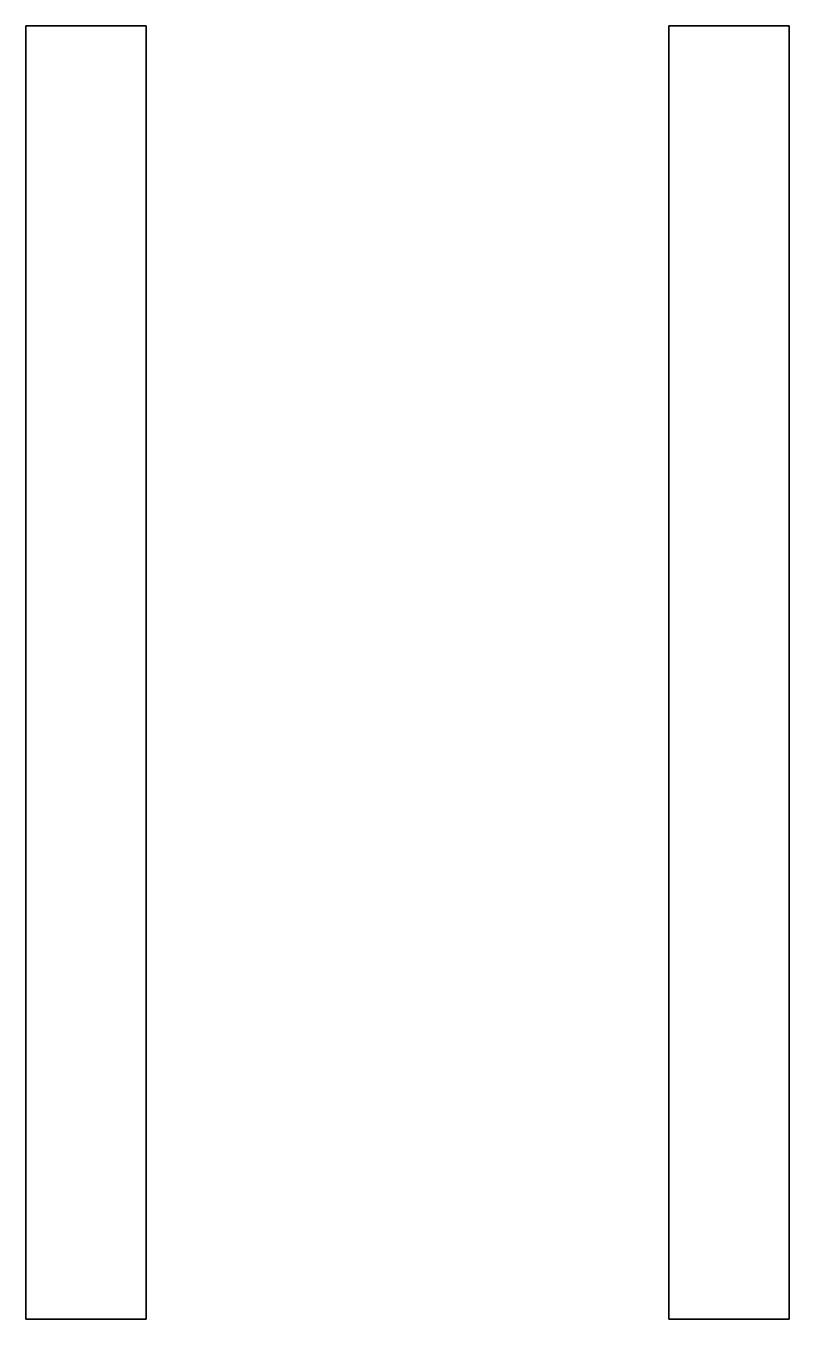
# Model space of a CAD drawing. Extents: x -3.2 to 3.2, y 0 to 10.7.
import ezdxf

# ---------------------------------------------------------------- set-up
doc = ezdxf.new("R2010")
doc.units = 0
doc.layers.add('RAMP', color=2, linetype='CONTINUOUS')

msp = doc.modelspace()

# ---------------------------------------------------------------- linework, layer by layer
at = {"layer": 'RAMP'}
for points in [[(-2.17, 10.74), (-2.17, 0), (-3.17, 0), (-3.17, 10.74)], [(-3.17, 10.74), (-3.17, 0), (-2.17, 0), (-2.17, 10.74)], [(2.17, 10.74), (2.17, 0), (3.17, 0), (3.17, 10.74)], [(3.17, 10.74), (3.17, 0), (2.17, 0), (2.17, 10.74)]]:
    msp.add_3dface(points, dxfattribs=at)

doc.saveas('drawing.dxf')
